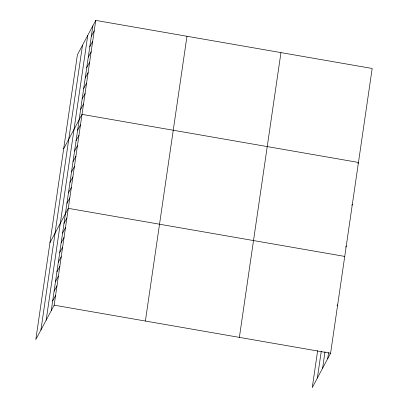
<?xml version="1.0" encoding="UTF-8"?>
<svg xmlns="http://www.w3.org/2000/svg" width="408" height="408" viewBox="0 0 408 408"><rect width="100%" height="100%" fill="white"/><g stroke="black" fill="none" stroke-linecap="round" stroke-linejoin="round"><path stroke-width="0.61" d="M40.917 329.98L82.498 45.206M46.17 320.142L87.751 35.368M51.265 310.595L92.851 25.821M95.742 20.4L77.403 54.754L35.817 339.527L54.162 305.174L95.742 20.4L372.183 68.473L330.597 353.246L312.258 387.6L317.648 350.686M145.386 321.035L186.971 36.266M239.374 337.38L280.959 52.607M317.353 378.053L321.244 351.426M322.606 368.215L324.992 351.875M327.706 358.668L328.588 352.614M91.326 36.261L94.217 30.84M89.801 46.706L92.692 41.285M88.276 57.145L91.168 51.724M86.751 67.585L89.648 62.169M85.226 78.03L88.123 72.609M83.701 88.47L86.598 83.048M82.176 98.914L85.073 93.493M80.651 109.354L83.548 103.933M63.679 148.731L82.023 114.373L358.459 162.45L357.882 163.531M77.602 130.239L80.498 124.817M76.077 140.678L78.974 135.257M74.552 151.118L77.449 145.702M73.027 161.563L75.924 156.142M71.502 172.003L74.399 166.581M69.977 182.447L72.874 177.026M68.452 192.887L71.349 187.466M66.927 203.327L69.824 197.906M49.955 242.704L68.299 208.35L344.74 256.423M63.99 223.451L66.886 218.03M62.577 233.136L65.474 227.715M61.164 242.816L64.056 237.395M59.752 252.501L62.643 247.08M58.334 262.181L61.231 256.76M56.921 271.866L59.818 266.444M55.508 281.546L58.4 276.124M54.096 291.23L56.987 285.809M52.683 300.91L55.575 295.489M351.783 205.3L352.359 204.214M345.683 247.064L346.265 245.983M337.09 305.918L337.671 304.832M54.162 305.174L330.597 353.246"/></g></svg>
